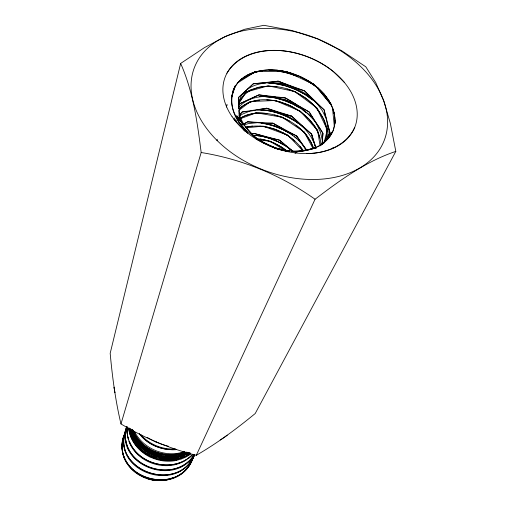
<?xml version="1.0" encoding="UTF-8"?>
<svg xmlns="http://www.w3.org/2000/svg" width="506" height="506" viewBox="0 0 506 506"><rect width="100%" height="100%" fill="white"/><g stroke="black" fill="none" stroke-linecap="round" stroke-linejoin="round"><path stroke-width="0.76" d="M238.579 100.567L238.617 97.411L253.31 83.787L278.091 81.181L304.568 90.884L324.106 109.815L329.994 132.648L326.667 139.707M231.495 101.244L231.552 97.335L233.127 90.391L235.341 85.419M126.974 426.501L127.031 433.364M334.953 123.919L335.067 120.181L334.308 113.85L332.417 107.221L334.283 125.969M322.139 143.976L322.936 133.356L309.185 111.971L285.251 97.905L258.927 94.881L239.066 104.059L238.478 105.469M125.513 435.552L125.678 439.164M125.76 431.194L126.797 426.703M322.069 144.185L322.936 133.356C314.365 117.727 300.855 106.159 285.251 97.905L277.098 97.639L258.927 94.881L239.066 104.059L238.554 105.495M334.555 125.962L335.067 120.181L334.384 126.165M238.668 108.297L238.668 103.338L238.693 108.17M127.177 427.88L126.955 430.049L127.784 436.716L128.562 438.904M325.238 141.161L326.572 135.981L327.338 129.783C319.792 96.083 276.801 75.634 246.258 92.035L239.629 100.738L238.649 102.737M238.592 106.165L239.344 100.504L241.229 96.039L244.398 91.858M126.544 427.178C116.431 464.887 174.779 486.525 194.393 454.388M193.153 456.861C179.82 500.725 107.089 477.601 124.824 434.116M180.648 63.44L110.181 353.308C112.338 377.04 115.463 400.727 120.978 423.933C144.381 438.057 169.782 448.67 196.303 455.299C217.194 443.237 236.599 428.816 255.22 413.516L395.818 151.389L390.36 123.413L383.795 101.023L375.756 82.592L365.819 66.824L341.601 50.676L317.572 38.829L292.196 30.556L263.866 25.3L244.828 29.234L225.474 36.451L204.557 47.564L180.648 63.44C193.159 91.523 197.327 122.281 201.173 152.515L120.978 423.933M126.645 426.514C114.615 465.046 175.108 488.012 194.601 454.369M323.916 143.268L327.338 129.783L316.756 107.854L306.073 98.461L294.713 91.548L287.13 88.98M247.776 133.053C238.13 121.813 227.403 106.93 233.165 91.403M192.66 458.404C186.113 478.828 159.27 486.19 141.326 476.159C126.19 468.879 116.905 449.258 124.843 433.661M226.372 107.051L227.004 104.805M193.671 456.165C182.818 494.628 119.985 482.958 122.035 443.762L122.926 438.373L124.729 433.566M332.954 131.111L334.099 127.43M193.311 456.633C179.782 499.707 108.227 477.272 124.634 434.148M125.83 429.879C110.504 471.82 177.973 494.811 194.519 454.951M238.687 103.622L239.629 100.738L246.258 92.035L258.711 87.222L267.307 86.172L276.927 86.716M231.552 97.335L235.48 85.482M326.402 139.764C330.633 129.934 325.851 119.618 324.106 109.815L317.806 104.438L304.568 90.884L285.934 84.749L278.091 81.181C267.895 82.775 256.827 82.82 247.978 88.847M126.285 428.266C109.429 470.118 177.732 494.748 194.753 454.679M194.646 454.325C178.612 494.596 109.631 470.371 126.329 428.81M226.41 106.165L227.03 104.729M196.303 455.299L315.055 199.244C339.969 180.275 365.825 161.433 395.818 151.389M325.156 141.629L329.994 132.648L327.793 125.286M233.127 90.391C237.048 80.751 246.346 74.977 255.77 71.631M332.581 131.756L329.558 136.949L327.534 139.169M354.782 127.284C346.528 145.601 325.624 153.577 306.585 153.571M238.408 104.198L246.258 92.035L268.224 85.818L294.713 91.548L316.756 107.854L323.676 119.327L326.275 127.582L326.572 135.981M193.956 455.267C176.91 481.117 130.858 471.01 125.962 440.574M226.903 73.256C239.774 51.941 267.712 47.57 290.419 51.903A69.619 48.544 20.9 0 1 333.435 71.631L344.27 82.295M332.195 148.726L333.125 147.556M332.474 131.712L322.809 143.812L332.505 131.724M239.629 114.894L242.222 111.959L266.763 108.233L291.684 116.171L311.576 134.09L316.003 148.182M239.654 114.83L242.222 111.959L249.135 111.377L266.763 108.233L285.441 115.071L291.684 116.171L301.797 125.817L311.576 134.09L315.94 148.372M321.209 145.064L329.558 136.949L321.177 144.899M239.332 108.948C252.443 95.995 274.075 98.404 289.622 105.438C304.903 112.971 320.165 126.373 320.848 144.583M239.23 109.005L241.337 106.892L250.413 101.548L275.188 100.492L289.622 105.438L300.273 111.269L309.115 119.289L317.698 130.548L320.058 145.905M192.976 454.388L188.719 458.183M238.781 107.228C245.853 99.132 256.915 96.248 267.326 96.425M192.508 454.616C173.507 474.242 135.772 464.559 128.239 438.379A36.097 31.404 18.2 0 1 127.044 426.931M238.339 81.928L241.292 79.341L250.685 74.148M192.685 454.502C174.57 473.123 139.276 465.691 129.599 441.814M240.103 115.722L241.836 114.381L249.135 111.377M238.781 110.466L250.413 101.548M244.031 94.837L250.717 90.055M190.307 453.572L187.928 455.236L180.408 458.455M186.341 459.84C166.967 472.768 136.778 463.23 128.872 441.188M324.618 142.135L319.096 145.949L313.429 148.562L306.25 150.535M189.238 452.687L185.98 454.369M189.181 453.155L182.723 456.285L177.214 457.766A38.19 33.984 20.2 0 1 159.801 457.215L154.197 455.394L148.916 452.838M237.263 83.174L254.771 72.048M190.477 454.262L186.069 456.994L181.306 459.05L176.303 460.409M186.259 455.615L190.547 453.003M244.347 123.749L247.636 121.826L272.886 123.179L296.75 136.038L306.642 150.061M252.026 73.408L254.708 71.928M243.519 124.078L247.636 121.826L265.947 123.451L272.886 123.179C285.498 130.244 298.774 137.48 306.528 150.212M241.292 79.341L255.815 71.732M187.524 452.25L186.227 452.933A38.665 34.402 20 0 1 170.528 456.07L164.969 455.659L159.453 454.489M240.527 118.075C253.228 110.346 268.768 112.617 282.146 117.24C295.94 123.521 308.862 133.552 313.619 148.511M240.9 117.778L246.005 115.406L256.359 112.8L282.146 117.24L304.22 132.028L310.861 142.066L313.505 148.416M247.225 75.369C258.522 69.48 271.754 68.93 284.075 71.283M186.265 452.003L183.476 453.193L177.397 454.66A38.424 34.155 19.7 0 1 157.948 453.015A38.418 34.054 19.6 0 1 140.902 442.427L136.702 437.273L135.279 434.73M184.677 454.913C163.672 464.002 136.259 451.029 130.668 428.639M181.293 457.601C175.418 460.043 168.884 460.163 162.641 459.461L159.877 458.784M317.787 146.632L310.912 149.327L302.019 151.066L291.551 151.079M184.791 451.485C166.676 458.107 144.665 449.777 135.247 432.978M246.492 103.66L252.614 101.396L259.477 100.125M240.888 118.505L256.359 112.8M184.31 452.003C164.798 459.714 140.257 449.265 132.477 429.739M167.802 479.656L173.988 477.436M172.799 478.031L167.853 479.663L162.154 480.561L155.317 480.39A31.334 28.001 16 0 1 147.29 478.423M243.936 124.963L248.168 123.641L256.814 122.737M252.096 134.103L254.17 133.464L279.578 140.181L293.543 151.781M185.379 452.396C165.361 460.416 139.485 450.422 132.136 429.664C134.482 436.393 138.872 442.257 144.362 446.766A38.69 34.319 19.9 0 0 159.447 454.496M178.966 458.898C157.847 465.602 131.339 451.055 128.777 428.342M251.88 73.395L257.883 71.631L262.469 71.125M305.27 150.522L316.18 147.79M296.421 152.622L294.922 152.995L297.117 152.483M304.675 150.567L315.934 147.765M251.88 134.008L254.17 133.464C268.009 137.278 282.158 141.541 292.936 151.534M253.095 72.737L260.843 71.087M245.676 127.329C267.219 122.269 290.855 132.698 303.341 150.655M297.281 151.528L313.429 148.562M176.031 456.81L170.977 457.203M178.15 456.425L180.984 455.9A37.703 33.56 20.5 0 0 182.489 455.438M245.72 127.012L252.545 126.038M298.704 151.56L304.738 150.744M165.506 479.973L158.745 480.466M176.645 449.454C162.704 450.96 147.897 444.945 139.397 433.712M245.853 127.854L263.126 126.139L287.914 135.304L302.986 150.883M252.5 113.692L259.553 113.021L266.978 113.464M304.732 150.649L294.897 151.389L291.437 151.174M259.198 96.652L263.044 96.456L272.683 97.449M175.462 448.948C162.451 449.764 149.068 444.508 140.649 434.433M253.095 135.45L256.017 135.38L265.169 136.81L279.578 140.181L292.095 151.275M176.208 449.67C162.483 450.485 147.961 445.065 139.504 433.965M169.516 457.203L166.588 457.196A38.393 34.085 20.3 0 1 146.019 449.625L140.485 444.957L135.987 439.499L134.507 436.817M257.326 109.726C274.537 109.884 291.671 116.835 304.587 128.119M257.87 71.276L286.991 71.707M257.605 109.966L266.776 110.112L276.2 111.813L291.684 116.171M261.039 122.711L262.519 122.781M263.329 109.84L259.565 109.644C272.07 110.485 284.315 114.362 294.897 121.098M267.845 110.068L269.35 110.15M275.625 97.089L264.17 96.475L274.613 97.822L284.353 100.523L292.424 103.939M169.769 459.941C158.378 460.024 147.063 455.381 139.099 447.222A38.317 33.972 19.9 0 1 130.852 434.003L129.561 429.227M156.575 480.333L153.685 480.156L146.512 478.157M264.088 82.832L265.587 82.927M267.832 83.073L274.575 83.503L285.232 85.704L294.916 89.145M257.301 138.821C268.098 139.384 278.11 144.185 286.598 150.661M268.971 69.929L283.86 71.397M287.199 150.801L289.343 151.009M255.543 135.374L258.617 135.684M266.833 99.865L274.454 100.662L282.12 102.528M259.211 140.004L270.002 141.199L281.589 147.082L285.953 150.32M255.391 135.349L258.471 135.709M261.374 123.179L265.289 123.654L274.144 126.07M286.978 150.693L290.052 151.092A47.931 33.813 20.9 0 1 238.851 111.276M259.818 126.114L267.307 127.202L274.777 129.27L287.914 135.304M254.303 135.222L265.169 136.81M283.777 71.34L276.782 70.233L286.396 71.852M277.37 71.061L284.22 72.156L296.592 75.938M290.058 151.085L277.642 148.644L280.634 149.548M285.194 71.593L286.491 71.852M287.598 84.863L280.925 83.522L268.914 82.895C282.076 83.869 294.884 88.139 306.01 95.242M280.748 149.89L286.339 151.028L271.798 146.664M260.995 122.99L271.216 125.115L281.191 128.688L289.875 133.293M278.319 71.08L289.046 73.332L297.522 76.387M278.047 83.041L285.934 84.749C275.315 81.517 264.157 82.857 253.31 83.787L238.617 97.411L239.452 116.987L242.45 123.976M201.173 152.515C242.172 159.118 281.172 175.285 315.055 199.244M260.229 139.074L267.592 140.738L274.771 143.438M274.537 148.22L276.01 148.568M277.484 148.922L286.339 151.028L274.682 147.803L269.654 145.646M260.154 135.836C271.507 138.144 282.531 142.825 291.475 150.263M163.356 456.216L156.93 454.565L150.801 451.928A38.089 33.788 20.1 0 1 132.996 433.421L131.996 430.467M273.423 97.531C287.667 100.321 300.925 107.152 311.734 116.804M265.947 123.451L275.182 125.849L296.75 136.038L305.852 149.757M156.114 457.791L151.142 455.925M260.773 135.981L270.046 138.492L277.63 141.661M284.549 71.466C294.802 73.775 304.549 78.095 313.208 84.034M268.673 145.228L276.137 148.271L286.339 151.028M277.098 97.639L286.655 100.384L295.795 104.565L309.185 111.971L316.686 124.223L320.507 132.224L322.316 140.364M274.84 148.283L277.092 148.941M287.844 72.194L292.089 73.503M274.562 114.982L282.082 117.519L289.312 120.966M271.76 146.708L279.35 149.605M278.091 81.181C290.001 85.887 302.455 90.201 312.227 98.822M274.885 126.272L282.848 129.637M275.188 100.492L300.273 111.269L317.698 130.548M284.796 99.65L295.795 104.565M287.136 71.978L314.062 84.565M255.739 138.72L276.137 148.271M149.82 455.311C140.567 451.15 132.844 442.914 130.181 433.035M256.365 139.125L263.892 142.939M306.345 80.612L309.704 82.339L318.255 88.303M271.071 146.443L257.01 139.087L245.201 129.517L238.946 122.68M295.662 89.404L305.466 94.565L314.321 101.023L318.141 104.767M285.441 115.071C299.052 121.585 311.57 132.673 315.681 147.644M314.125 84.477L299.248 76.21L313.834 84.534M278.97 142.319L283.518 144.912M146.126 449.904L152.648 453.616L159.719 456.14L167.062 457.373A38.039 33.877 20.4 0 0 177.252 456.905M293.1 104.223L299.438 107.848M283.575 129.947L288.66 132.888M282 132.3L288.743 136.247L294.815 141.003M265.966 143.887L255.865 137.936L252.519 135.02M264.018 142.996L256.049 138.157L252.728 135.197M307.749 81.2L313.309 84.591L318.325 88.386M270.002 141.199L285.011 150.491M308.002 80.675C317.951 86.678 326.225 95.217 331.74 105.457M306.598 95.672L312.525 100.005M303.043 110.283L305.959 112.421M296.206 121.952L298.104 123.344M290.539 133.647L292.93 135.437M294.726 136.778L296.522 138.119M296.01 125.235L301.949 130.263L306.946 135.918M252.715 135.311L255.03 137.392L235.594 115.4L239.876 120.883M243.215 129.479L245.499 131.636M233.924 119.22L244.936 130.852M239.148 122.705L245.201 129.517C225.391 111.491 226.524 79.334 255.473 71.978A54.053 37.925 24.4 0 1 276.978 70.195A55.179 37.893 23.8 0 1 308.198 80.77L317.844 87.759A52.814 37.994 23.8 0 1 333.992 112.471L334.89 117.556L334.997 122.104L333.536 129.517A50.935 37.514 21.4 0 1 317.774 146.62M313.151 104.521L319.147 111.541M241.583 125.823L242.57 127.025M244.056 128.821L247.516 133.021M331.032 104.666L315.156 85.293L331.076 104.685M317.806 104.438L322.423 110.833L325.826 117.854M300.064 146.449L303.069 150.611M243.386 124.9L236.991 115.969L240.35 120.896M331.297 104.546L323.328 93.205L331.632 105.507M235.853 120.409L236.726 121.706M235.36 119.922L236.473 121.845M313.916 125.165L317.534 131.452L319.849 137.986M234 117.873L236.296 121.927M134.571 433.459L133.04 430.201M133.761 435.476L131.965 431.34M296.75 136.038L299.52 141.187M304.22 132.028L312.999 148.536M328.533 100.144L332.164 107.114L334.308 113.85M239.091 116.57L239.616 117.993M128.448 439.859L127.367 435.672M311.576 134.09L313.075 140.377M128.922 427.709L129.283 429.233M239.072 113.395L239.452 116.987M217.144 139.264L217.295 140.75M227.276 435.141A67.677 58.709 20.9 0 1 220.218 439.942M168.378 446.222A67.677 58.709 20.9 0 1 155.386 441.694M114.862 392.662A67.677 58.709 20.9 0 1 114.154 387.191M150.073 457.063A37.748 33.466 18.7 0 1 128.669 428.405M176.316 460.454A37.773 33.731 18.8 0 1 150.13 456.956M188.902 452.63A37.703 33.56 20.5 0 1 186.145 454.021M190.439 453.509A37.564 33.567 20.2 0 1 181.034 458.113A38.405 34.269 19.9 0 1 169.769 459.954M135.121 433.028A38.279 33.725 19.6 0 1 134.451 431.744M188.15 452.655A38.121 33.946 20.3 0 1 163.356 456.241M189.2 452.566A38.039 33.877 20.4 0 1 178.662 456.627M146.12 449.91A38.02 33.731 20.2 0 1 134.267 437.026M133.261 435.122A38.02 33.731 20.2 0 1 131.819 431.726M148.909 452.845A37.754 33.529 20.1 0 1 136.203 441.51L133.325 436.836L131.231 431.903A38.171 33.832 20.6 0 1 130.403 429.012M189.326 453.686A37.95 33.851 20.3 0 1 187.492 454.749M184.26 456.285A37.95 33.851 20.3 0 1 180.87 457.494M178.757 458.069A37.95 33.851 20.3 0 1 161.104 458.278C151.579 456.089 142.812 450.865 136.696 443.193A37.931 33.636 20.2 0 1 129.991 429.037M157.48 442.605A67.659 58.69 20.9 0 1 147.119 437.348M114.868 392.669A67.659 58.69 20.9 0 1 114.166 387.33M242.817 124.482A50.942 30.341 16.9 0 1 239.015 115.102M144.653 477.31A31.334 28.001 16 0 1 142.743 476.342M216.941 140.345A101.655 70.935 20.9 0 0 383.093 143.09A101.655 70.935 20.9 0 0 267.94 28.431A101.655 70.935 20.9 0 0 216.941 140.345M232.058 116.633A69.493 48.456 20.9 0 0 348.419 137.474A69.493 48.456 20.9 0 0 289.679 51.776A69.493 48.456 20.9 0 0 232.058 116.633"/></g></svg>
